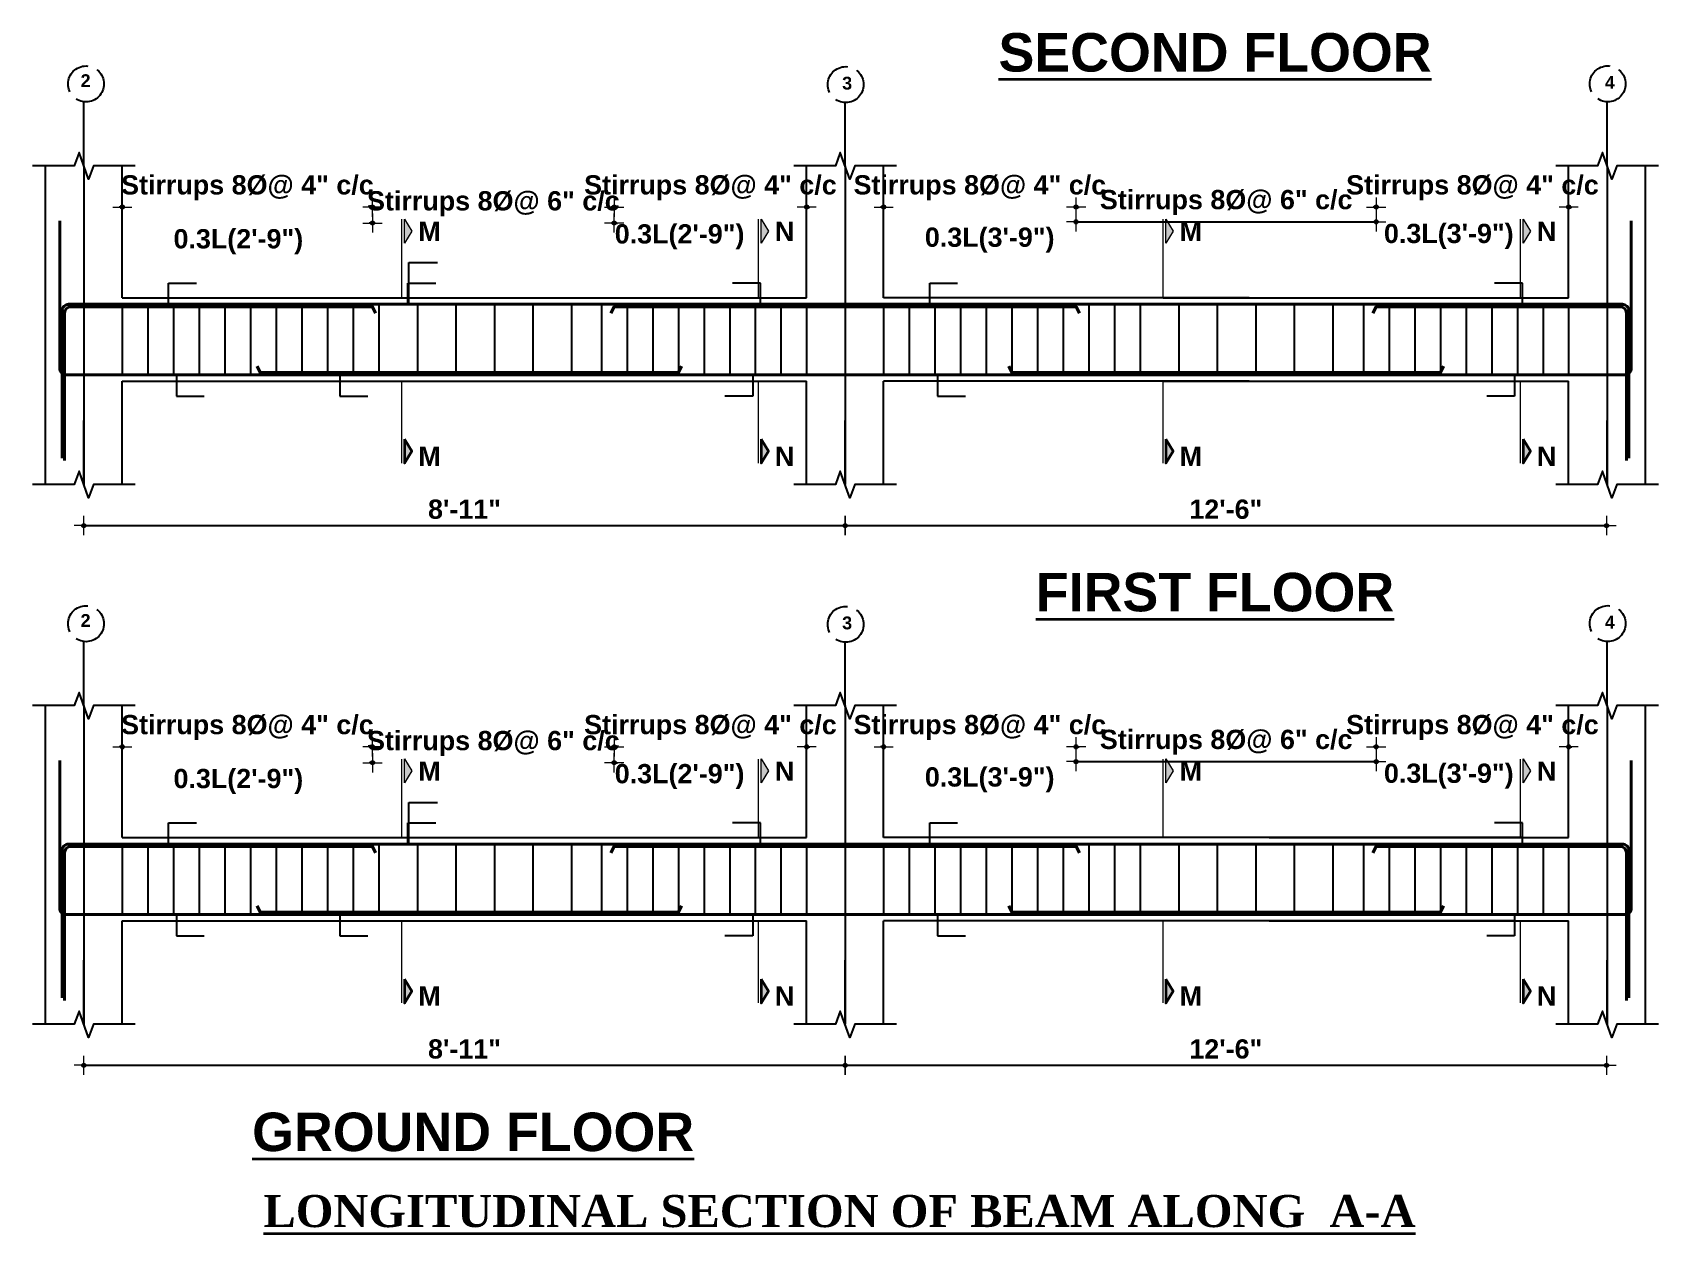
# Model space of a CAD drawing. Header units: inches. Extents: x -12073856 to 12321241, y -1226296 to 1319224.
# Drawn here: x 124522 to 125028, y 45566 to 45940 of the extents above; entities that cross this region are included whole.
import ezdxf
from ezdxf.enums import TextEntityAlignment as Align

# ---------------------------------------------------------------- set-up
doc = ezdxf.new("R2010")
doc.units = ezdxf.units.IN
doc.header["$MEASUREMENT"] = 0
doc.header["$PDMODE"] = 35
doc.linetypes.add('ACAD_ISO02W100', pattern=[15, 12, -3])
for name, color, linetype, lineweight in [('BAR', 5, 'Continuous', 40), ('Dimension', 130, 'Continuous', 9), ('Hatch', 9, 'Continuous', 9), ('HATCH1', 4, 'ACAD_ISO02W100', 13), ('TEXT', 255, 'Continuous', 35)]:
    doc.layers.add(name, color=color, linetype=linetype, lineweight=lineweight)
doc.layers.add('STIRRUP', color=10, linetype='Continuous')
doc.styles.add('1.8 str', font='times.ttf', dxfattribs={"width": 0.8, "height": 6})
doc.styles.add('STYLE1', font='arialbd.ttf')
doc.dimstyles.new('1.4', dxfattribs={"dimscale": 0, "dimtxt": 6, "dimasz": 0.5, "dimexe": 2, "dimexo": 9, "dimgap": 2, "dimtad": 1, "dimdec": 0, "dimlfac": 0.5, "dimzin": 3, "dimdsep": 46, "dimlunit": 4, "dimtxsty": '1.8 str', "dimblk": 'DIM', "dimcen": 3, "dimdle": 3, "dimse1": 1, "dimse2": 1, "dimclrd": 256, "dimclre": 256, "dimclrt": 7, "dimadec": 1, "dimazin": 2, "dimtfac": 1, "dimtdec": 0, "dimtix": 1, "dimtofl": 0, "dimtmove": 2, "dimatfit": 3, "dimldrblk": 'ARROW', "dimfxl": 2, "dimfrac": 2, "dimtolj": 2, "dimtzin": 0, "dimarcsym": 0})

# ---------------------------------------------------------------- blocks, each defined once
blk = doc.blocks.new('DIM')
at = {"layer": 'Dimension'}
h = blk.add_hatch(color=256, dxfattribs=at)
h.paths.add_polyline_path([(0, 1.3), (0, 0), (1.3, 0, 0.414214)])
h.paths.add_polyline_path([(1.3, 0), (0, 0), (0, -1.3, 0.414214)])
h.paths.add_polyline_path([(0, 0), (-1.3, 0, 0.414214), (0, -1.3)])
h.paths.add_polyline_path([(0, 1.3, 0.414214), (-1.3, 0), (0, 0)])
for p, q in [((-6, 0), (6, 0)), ((0, 6), (0, -6))]:
    blk.add_line(p, q, dxfattribs=at)
blk.add_circle((0, 0), 1.28, dxfattribs=at)
blk = doc.blocks.new('*D1326')
at = {"layer": 'Defpoints', "color": 0, "ltscale": 10, "transparency": 16777216}
for p in [(124627.55, 45717.34), (124549.55, 45705.36), (124627.55, 45700.79)]:
    blk.add_point(p, dxfattribs=at)
at = {"layer": 'Dimension', "lineweight": -2, "ltscale": 10, "transparency": 16777216}
for p, q in [((124549.05, 45717.34), (124548.55, 45717.34)), ((124628.05, 45717.34), (124628.55, 45717.34))]:
    blk.add_line(p, q, dxfattribs=at)
at = {"layer": 'Dimension', "lineweight": -2, "ltscale": 10, "transparency": 16777216, "xscale": 0.5, "yscale": 0.5, "zscale": 0.5}
blk.add_blockref('DIM', (124549.55, 45717.34), dxfattribs=at)
at = {"layer": 'Dimension', "lineweight": -2, "ltscale": 10, "transparency": 16777216, "xscale": 0.5, "yscale": 0.5, "zscale": 0.5, "rotation": 180}
blk.add_blockref('DIM', (124627.55, 45717.34), dxfattribs=at)
at = {"layer": 'Dimension', "color": 7, "ltscale": 10, "transparency": 16777216, "insert": (124588.55, 45723.36), "char_height": 6, "attachment_point": 5, "style": 'STYLE1'}
blk.add_mtext('\\A2;Stirrups 8%%C@ 4" c/c', dxfattribs=at)
blk = doc.blocks.new('ARROW')
at = {"layer": 'Hatch'}
h = blk.add_hatch(color=256, dxfattribs=at)
h.dxf.hatch_style = 1
h.paths.add_polyline_path([(12191115.8, -1270860.1), (12191485.4, -1270660.1), (12191115.8, -1270660.1)])
for p, q in [((12191115.8, -1270860.1), (12191115.8, -1270060.1)), ((12191015.8, -1270160.1), (12196382.9, -1270160.1)), ((12191485.4, -1270660.1), (12190746.1, -1270660.1)), ((12190746.1, -1270660.1), (12191115.8, -1270860.1)), ((12191485.4, -1270660.1), (12191115.8, -1270860.1))]:
    blk.add_line(p, q, dxfattribs=at)
blk = doc.blocks.new('*D1327')
at = {"layer": 'Defpoints', "color": 0, "ltscale": 10, "transparency": 16777216}
for p in [(124702.9, 45712.36), (124627.55, 45695.81), (124702.9, 45681.3)]:
    blk.add_point(p, dxfattribs=at)
at = {"layer": 'Dimension', "lineweight": -2, "ltscale": 10, "transparency": 16777216}
for p, q in [((124627.05, 45712.36), (124626.55, 45712.36)), ((124703.4, 45712.36), (124703.9, 45712.36))]:
    blk.add_line(p, q, dxfattribs=at)
at = {"layer": 'Dimension', "lineweight": -2, "ltscale": 10, "transparency": 16777216, "xscale": 0.5, "yscale": 0.5, "zscale": 0.5}
blk.add_blockref('DIM', (124627.55, 45712.36), dxfattribs=at)
at = {"layer": 'Dimension', "lineweight": -2, "ltscale": 10, "transparency": 16777216, "xscale": 0.5, "yscale": 0.5, "zscale": 0.5, "rotation": 180}
blk.add_blockref('DIM', (124702.9, 45712.36), dxfattribs=at)
at = {"layer": 'Dimension', "color": 7, "ltscale": 10, "transparency": 16777216, "insert": (124665.23, 45718.38), "char_height": 6, "attachment_point": 5, "style": 'STYLE1'}
blk.add_mtext('\\A2;Stirrups 8%%C@ 6" c/c', dxfattribs=at)
blk = doc.blocks.new('*D1328')
at = {"layer": 'Defpoints', "color": 0, "ltscale": 10, "transparency": 16777216}
for p in [(124762.9, 45717.34), (124762.9, 45703.79), (124702.9, 45686.28)]:
    blk.add_point(p, dxfattribs=at)
at = {"layer": 'Dimension', "lineweight": -2, "ltscale": 10, "transparency": 16777216}
for p, q in [((124702.4, 45717.34), (124701.9, 45717.34)), ((124763.4, 45717.34), (124763.9, 45717.34))]:
    blk.add_line(p, q, dxfattribs=at)
at = {"layer": 'Dimension', "lineweight": -2, "ltscale": 10, "transparency": 16777216, "xscale": 0.5, "yscale": 0.5, "zscale": 0.5}
blk.add_blockref('DIM', (124702.9, 45717.34), dxfattribs=at)
at = {"layer": 'Dimension', "lineweight": -2, "ltscale": 10, "transparency": 16777216, "xscale": 0.5, "yscale": 0.5, "zscale": 0.5, "rotation": 180}
blk.add_blockref('DIM', (124762.9, 45717.34), dxfattribs=at)
at = {"layer": 'Dimension', "color": 7, "ltscale": 10, "transparency": 16777216, "insert": (124732.9, 45723.36), "char_height": 6, "attachment_point": 5, "style": 'STYLE1'}
blk.add_mtext('\\A2;Stirrups 8%%C@ 4" c/c', dxfattribs=at)
blk = doc.blocks.new('*D1329')
at = {"layer": 'Defpoints', "color": 0, "ltscale": 10, "transparency": 16777216}
for p in [(124786.9, 45717.34), (124786.9, 45703.79), (124846.9, 45686.28)]:
    blk.add_point(p, dxfattribs=at)
at = {"layer": 'Dimension', "lineweight": -2, "ltscale": 10, "transparency": 16777216}
for p, q in [((124786.4, 45717.34), (124785.9, 45717.34)), ((124847.4, 45717.34), (124847.9, 45717.34))]:
    blk.add_line(p, q, dxfattribs=at)
at = {"layer": 'Dimension', "lineweight": -2, "ltscale": 10, "transparency": 16777216, "xscale": 0.5, "yscale": 0.5, "zscale": 0.5}
blk.add_blockref('DIM', (124786.9, 45717.34), dxfattribs=at)
at = {"layer": 'Dimension', "lineweight": -2, "ltscale": 10, "transparency": 16777216, "xscale": 0.5, "yscale": 0.5, "zscale": 0.5, "rotation": 180}
blk.add_blockref('DIM', (124846.9, 45717.34), dxfattribs=at)
at = {"layer": 'Dimension', "color": 7, "ltscale": 10, "transparency": 16777216, "insert": (124816.9, 45723.36), "char_height": 6, "attachment_point": 5, "style": 'STYLE1'}
blk.add_mtext('\\A2;Stirrups 8%%C@ 4" c/c', dxfattribs=at)
blk = doc.blocks.new('*D1330')
at = {"layer": 'Defpoints', "color": 0, "ltscale": 10, "transparency": 16777216}
for p in [(125000.47, 45717.34), (125000.47, 45703.79), (124940.47, 45686.28)]:
    blk.add_point(p, dxfattribs=at)
at = {"layer": 'Dimension', "lineweight": -2, "ltscale": 10, "transparency": 16777216}
for p, q in [((124939.97, 45717.34), (124939.47, 45717.34)), ((125000.97, 45717.34), (125001.47, 45717.34))]:
    blk.add_line(p, q, dxfattribs=at)
at = {"layer": 'Dimension', "lineweight": -2, "ltscale": 10, "transparency": 16777216, "xscale": 0.5, "yscale": 0.5, "zscale": 0.5}
blk.add_blockref('DIM', (124940.47, 45717.34), dxfattribs=at)
at = {"layer": 'Dimension', "lineweight": -2, "ltscale": 10, "transparency": 16777216, "xscale": 0.5, "yscale": 0.5, "zscale": 0.5, "rotation": 180}
blk.add_blockref('DIM', (125000.47, 45717.34), dxfattribs=at)
at = {"layer": 'Dimension', "color": 7, "ltscale": 10, "transparency": 16777216, "insert": (124970.47, 45723.36), "char_height": 6, "attachment_point": 5, "style": 'STYLE1'}
blk.add_mtext('\\A2;Stirrups 8%%C@ 4" c/c', dxfattribs=at)
blk = doc.blocks.new('*D1331')
at = {"layer": 'Defpoints', "color": 0, "ltscale": 10, "transparency": 16777216}
for p in [(124940.47, 45712.73), (124846.9, 45681.3), (124940.47, 45681.3)]:
    blk.add_point(p, dxfattribs=at)
at = {"layer": 'Dimension', "lineweight": -2, "ltscale": 10, "transparency": 16777216}
blk.add_line((124847.4, 45712.73), (124939.97, 45712.73), dxfattribs=at)
at = {"layer": 'Dimension', "lineweight": -2, "ltscale": 10, "transparency": 16777216, "xscale": 0.5, "yscale": 0.5, "zscale": 0.5, "rotation": 180}
blk.add_blockref('DIM', (124846.9, 45712.73), dxfattribs=at)
at = {"layer": 'Dimension', "lineweight": -2, "ltscale": 10, "transparency": 16777216, "xscale": 0.5, "yscale": 0.5, "zscale": 0.5}
blk.add_blockref('DIM', (124940.47, 45712.73), dxfattribs=at)
at = {"layer": 'Dimension', "color": 7, "ltscale": 10, "transparency": 16777216, "insert": (124893.69, 45718.75), "char_height": 6, "attachment_point": 5, "style": 'STYLE1'}
blk.add_mtext('\\A2;Stirrups 8%%C@ 6" c/c', dxfattribs=at)
blk = doc.blocks.new('*D1332')
at = {"layer": 'Defpoints', "color": 0, "ltscale": 10, "transparency": 16777216}
for p in [(124537.55, 45630.84), (124774.9, 45630.84), (124774.9, 45618.03)]:
    blk.add_point(p, dxfattribs=at)
at = {"layer": 'Dimension', "lineweight": -2, "ltscale": 10, "transparency": 16777216}
blk.add_line((124538.05, 45618.03), (124774.4, 45618.03), dxfattribs=at)
at = {"layer": 'Dimension', "lineweight": -2, "ltscale": 10, "transparency": 16777216, "xscale": 0.5, "yscale": 0.5, "zscale": 0.5, "rotation": 180}
blk.add_blockref('DIM', (124537.55, 45618.03), dxfattribs=at)
at = {"layer": 'Dimension', "lineweight": -2, "ltscale": 10, "transparency": 16777216, "xscale": 0.5, "yscale": 0.5, "zscale": 0.5}
blk.add_blockref('DIM', (124774.9, 45618.03), dxfattribs=at)
at = {"layer": 'Dimension', "color": 7, "ltscale": 10, "transparency": 16777216, "insert": (124656.23, 45623.09), "char_height": 6, "attachment_point": 5, "style": 'STYLE1'}
blk.add_mtext('\\A2;8\'-11"', dxfattribs=at)
blk = doc.blocks.new('*D1333')
at = {"layer": 'Defpoints', "color": 0, "ltscale": 10, "transparency": 16777216}
for p in [(124774.9, 45630.84), (125012.26, 45630.84), (125012.26, 45618.03)]:
    blk.add_point(p, dxfattribs=at)
at = {"layer": 'Dimension', "lineweight": -2, "ltscale": 10, "transparency": 16777216}
blk.add_line((124775.4, 45618.03), (125011.76, 45618.03), dxfattribs=at)
at = {"layer": 'Dimension', "lineweight": -2, "ltscale": 10, "transparency": 16777216, "xscale": 0.5, "yscale": 0.5, "zscale": 0.5, "rotation": 180}
blk.add_blockref('DIM', (124774.9, 45618.03), dxfattribs=at)
at = {"layer": 'Dimension', "lineweight": -2, "ltscale": 10, "transparency": 16777216, "xscale": 0.5, "yscale": 0.5, "zscale": 0.5}
blk.add_blockref('DIM', (125012.26, 45618.03), dxfattribs=at)
at = {"layer": 'Dimension', "color": 7, "ltscale": 10, "transparency": 16777216, "insert": (124893.58, 45623.09), "char_height": 6, "attachment_point": 5, "style": 'STYLE1'}
blk.add_mtext('\\A2;12\'-6"', dxfattribs=at)
blk = doc.blocks.new('*D1354')
at = {"layer": 'Defpoints', "color": 0, "ltscale": 10, "transparency": 16777216}
for p in [(124627.55, 45885.63), (124549.55, 45873.65), (124627.55, 45869.09)]:
    blk.add_point(p, dxfattribs=at)
at = {"layer": 'Dimension', "lineweight": -2, "ltscale": 10, "transparency": 16777216}
for p, q in [((124549.05, 45885.63), (124548.55, 45885.63)), ((124628.05, 45885.63), (124628.55, 45885.63))]:
    blk.add_line(p, q, dxfattribs=at)
at = {"layer": 'Dimension', "lineweight": -2, "ltscale": 10, "transparency": 16777216, "xscale": 0.5, "yscale": 0.5, "zscale": 0.5}
blk.add_blockref('DIM', (124549.55, 45885.63), dxfattribs=at)
at = {"layer": 'Dimension', "lineweight": -2, "ltscale": 10, "transparency": 16777216, "xscale": 0.5, "yscale": 0.5, "zscale": 0.5, "rotation": 180}
blk.add_blockref('DIM', (124627.55, 45885.63), dxfattribs=at)
at = {"layer": 'Dimension', "color": 7, "ltscale": 10, "transparency": 16777216, "insert": (124588.55, 45891.65), "char_height": 6, "attachment_point": 5, "style": 'STYLE1'}
blk.add_mtext('\\A2;Stirrups 8%%C@ 4" c/c', dxfattribs=at)
blk = doc.blocks.new('*D1355')
at = {"layer": 'Defpoints', "color": 0, "ltscale": 10, "transparency": 16777216}
for p in [(124702.9, 45880.65), (124627.55, 45864.11), (124702.9, 45849.59)]:
    blk.add_point(p, dxfattribs=at)
at = {"layer": 'Dimension', "lineweight": -2, "ltscale": 10, "transparency": 16777216}
for p, q in [((124627.05, 45880.65), (124626.55, 45880.65)), ((124703.4, 45880.65), (124703.9, 45880.65))]:
    blk.add_line(p, q, dxfattribs=at)
at = {"layer": 'Dimension', "lineweight": -2, "ltscale": 10, "transparency": 16777216, "xscale": 0.5, "yscale": 0.5, "zscale": 0.5}
blk.add_blockref('DIM', (124627.55, 45880.65), dxfattribs=at)
at = {"layer": 'Dimension', "lineweight": -2, "ltscale": 10, "transparency": 16777216, "xscale": 0.5, "yscale": 0.5, "zscale": 0.5, "rotation": 180}
blk.add_blockref('DIM', (124702.9, 45880.65), dxfattribs=at)
at = {"layer": 'Dimension', "color": 7, "ltscale": 10, "transparency": 16777216, "insert": (124665.23, 45886.67), "char_height": 6, "attachment_point": 5, "style": 'STYLE1'}
blk.add_mtext('\\A2;Stirrups 8%%C@ 6" c/c', dxfattribs=at)
blk = doc.blocks.new('*D1356')
at = {"layer": 'Defpoints', "color": 0, "ltscale": 10, "transparency": 16777216}
for p in [(124762.9, 45885.63), (124762.9, 45872.09), (124702.9, 45854.57)]:
    blk.add_point(p, dxfattribs=at)
at = {"layer": 'Dimension', "lineweight": -2, "ltscale": 10, "transparency": 16777216}
for p, q in [((124702.4, 45885.63), (124701.9, 45885.63)), ((124763.4, 45885.63), (124763.9, 45885.63))]:
    blk.add_line(p, q, dxfattribs=at)
at = {"layer": 'Dimension', "lineweight": -2, "ltscale": 10, "transparency": 16777216, "xscale": 0.5, "yscale": 0.5, "zscale": 0.5}
blk.add_blockref('DIM', (124702.9, 45885.63), dxfattribs=at)
at = {"layer": 'Dimension', "lineweight": -2, "ltscale": 10, "transparency": 16777216, "xscale": 0.5, "yscale": 0.5, "zscale": 0.5, "rotation": 180}
blk.add_blockref('DIM', (124762.9, 45885.63), dxfattribs=at)
at = {"layer": 'Dimension', "color": 7, "ltscale": 10, "transparency": 16777216, "insert": (124732.9, 45891.65), "char_height": 6, "attachment_point": 5, "style": 'STYLE1'}
blk.add_mtext('\\A2;Stirrups 8%%C@ 4" c/c', dxfattribs=at)
blk = doc.blocks.new('*D1357')
at = {"layer": 'Defpoints', "color": 0, "ltscale": 10, "transparency": 16777216}
for p in [(124786.9, 45885.63), (124786.9, 45872.09), (124846.9, 45854.57)]:
    blk.add_point(p, dxfattribs=at)
at = {"layer": 'Dimension', "lineweight": -2, "ltscale": 10, "transparency": 16777216}
for p, q in [((124786.4, 45885.63), (124785.9, 45885.63)), ((124847.4, 45885.63), (124847.9, 45885.63))]:
    blk.add_line(p, q, dxfattribs=at)
at = {"layer": 'Dimension', "lineweight": -2, "ltscale": 10, "transparency": 16777216, "xscale": 0.5, "yscale": 0.5, "zscale": 0.5}
blk.add_blockref('DIM', (124786.9, 45885.63), dxfattribs=at)
at = {"layer": 'Dimension', "lineweight": -2, "ltscale": 10, "transparency": 16777216, "xscale": 0.5, "yscale": 0.5, "zscale": 0.5, "rotation": 180}
blk.add_blockref('DIM', (124846.9, 45885.63), dxfattribs=at)
at = {"layer": 'Dimension', "color": 7, "ltscale": 10, "transparency": 16777216, "insert": (124816.9, 45891.65), "char_height": 6, "attachment_point": 5, "style": 'STYLE1'}
blk.add_mtext('\\A2;Stirrups 8%%C@ 4" c/c', dxfattribs=at)
blk = doc.blocks.new('*D1358')
at = {"layer": 'Defpoints', "color": 0, "ltscale": 10, "transparency": 16777216}
for p in [(125000.47, 45885.63), (125000.47, 45872.09), (124940.47, 45854.57)]:
    blk.add_point(p, dxfattribs=at)
at = {"layer": 'Dimension', "lineweight": -2, "ltscale": 10, "transparency": 16777216}
for p, q in [((124939.97, 45885.63), (124939.47, 45885.63)), ((125000.97, 45885.63), (125001.47, 45885.63))]:
    blk.add_line(p, q, dxfattribs=at)
at = {"layer": 'Dimension', "lineweight": -2, "ltscale": 10, "transparency": 16777216, "xscale": 0.5, "yscale": 0.5, "zscale": 0.5}
blk.add_blockref('DIM', (124940.47, 45885.63), dxfattribs=at)
at = {"layer": 'Dimension', "lineweight": -2, "ltscale": 10, "transparency": 16777216, "xscale": 0.5, "yscale": 0.5, "zscale": 0.5, "rotation": 180}
blk.add_blockref('DIM', (125000.47, 45885.63), dxfattribs=at)
at = {"layer": 'Dimension', "color": 7, "ltscale": 10, "transparency": 16777216, "insert": (124970.47, 45891.65), "char_height": 6, "attachment_point": 5, "style": 'STYLE1'}
blk.add_mtext('\\A2;Stirrups 8%%C@ 4" c/c', dxfattribs=at)
blk = doc.blocks.new('*D1359')
at = {"layer": 'Defpoints', "color": 0, "ltscale": 10, "transparency": 16777216}
for p in [(124940.47, 45881.02), (124846.9, 45849.59), (124940.47, 45849.59)]:
    blk.add_point(p, dxfattribs=at)
at = {"layer": 'Dimension', "lineweight": -2, "ltscale": 10, "transparency": 16777216}
blk.add_line((124847.4, 45881.02), (124939.97, 45881.02), dxfattribs=at)
at = {"layer": 'Dimension', "lineweight": -2, "ltscale": 10, "transparency": 16777216, "xscale": 0.5, "yscale": 0.5, "zscale": 0.5, "rotation": 180}
blk.add_blockref('DIM', (124846.9, 45881.02), dxfattribs=at)
at = {"layer": 'Dimension', "lineweight": -2, "ltscale": 10, "transparency": 16777216, "xscale": 0.5, "yscale": 0.5, "zscale": 0.5}
blk.add_blockref('DIM', (124940.47, 45881.02), dxfattribs=at)
at = {"layer": 'Dimension', "color": 7, "ltscale": 10, "transparency": 16777216, "insert": (124893.69, 45887.05), "char_height": 6, "attachment_point": 5, "style": 'STYLE1'}
blk.add_mtext('\\A2;Stirrups 8%%C@ 6" c/c', dxfattribs=at)
blk = doc.blocks.new('*D1360')
at = {"layer": 'Defpoints', "color": 0, "ltscale": 10, "transparency": 16777216}
for p in [(124774.9, 45799.13), (125012.26, 45799.13), (125012.26, 45786.32)]:
    blk.add_point(p, dxfattribs=at)
at = {"layer": 'Dimension', "lineweight": -2, "ltscale": 10, "transparency": 16777216}
blk.add_line((124775.4, 45786.32), (125011.76, 45786.32), dxfattribs=at)
at = {"layer": 'Dimension', "lineweight": -2, "ltscale": 10, "transparency": 16777216, "xscale": 0.5, "yscale": 0.5, "zscale": 0.5, "rotation": 180}
blk.add_blockref('DIM', (124774.9, 45786.32), dxfattribs=at)
at = {"layer": 'Dimension', "lineweight": -2, "ltscale": 10, "transparency": 16777216, "xscale": 0.5, "yscale": 0.5, "zscale": 0.5}
blk.add_blockref('DIM', (125012.26, 45786.32), dxfattribs=at)
at = {"layer": 'Dimension', "color": 7, "ltscale": 10, "transparency": 16777216, "insert": (124893.58, 45791.38), "char_height": 6, "attachment_point": 5, "style": 'STYLE1'}
blk.add_mtext('\\A2;12\'-6"', dxfattribs=at)
blk = doc.blocks.new('*D1361')
at = {"layer": 'Defpoints', "color": 0, "ltscale": 10, "transparency": 16777216}
for p in [(124537.55, 45799.13), (124774.9, 45799.13), (124774.9, 45786.32)]:
    blk.add_point(p, dxfattribs=at)
at = {"layer": 'Dimension', "lineweight": -2, "ltscale": 10, "transparency": 16777216}
blk.add_line((124538.05, 45786.32), (124774.4, 45786.32), dxfattribs=at)
at = {"layer": 'Dimension', "lineweight": -2, "ltscale": 10, "transparency": 16777216, "xscale": 0.5, "yscale": 0.5, "zscale": 0.5, "rotation": 180}
blk.add_blockref('DIM', (124537.55, 45786.32), dxfattribs=at)
at = {"layer": 'Dimension', "lineweight": -2, "ltscale": 10, "transparency": 16777216, "xscale": 0.5, "yscale": 0.5, "zscale": 0.5}
blk.add_blockref('DIM', (124774.9, 45786.32), dxfattribs=at)
at = {"layer": 'Dimension', "color": 7, "ltscale": 10, "transparency": 16777216, "insert": (124656.23, 45791.39), "char_height": 6, "attachment_point": 5, "style": 'STYLE1'}
blk.add_mtext('\\A2;8\'-11"', dxfattribs=at)

msp = doc.modelspace()

# ---------------------------------------------------------------- hatches: boundary and pattern name
at = {"layer": 'TEXT', "ltscale": 10}
for points in [[(124637.54, 45881.87), (124637.54, 45874.37), (124639.85, 45878.12)], [(124748.7, 45881.87), (124748.7, 45874.37), (124751.01, 45878.12)], [(124874.89, 45881.87), (124874.89, 45874.37), (124877.2, 45878.12)], [(124986.27, 45881.87), (124986.27, 45874.37), (124988.58, 45878.12)], [(124637.54, 45805.73), (124637.54, 45813.23), (124639.85, 45809.48)], [(124748.7, 45805.73), (124748.7, 45813.23), (124751.01, 45809.48)], [(124874.89, 45805.73), (124874.89, 45813.23), (124877.2, 45809.48)], [(124986.27, 45805.73), (124986.27, 45813.23), (124988.58, 45809.48)], [(124637.54, 45713.58), (124637.54, 45706.08), (124639.85, 45709.83)], [(124748.7, 45713.58), (124748.7, 45706.08), (124751.01, 45709.83)], [(124874.89, 45713.58), (124874.89, 45706.08), (124877.2, 45709.83)], [(124986.27, 45713.58), (124986.27, 45706.08), (124988.58, 45709.83)], [(124637.54, 45637.44), (124637.54, 45644.94), (124639.85, 45641.19)], [(124748.7, 45637.44), (124748.7, 45644.94), (124751.01, 45641.19)], [(124874.89, 45637.44), (124874.89, 45644.94), (124877.2, 45641.19)], [(124986.27, 45637.44), (124986.27, 45644.94), (124988.58, 45641.19)]]:
    msp.add_hatch(color=256, dxfattribs=at).paths.add_polyline_path(points)

# ---------------------------------------------------------------- linework, layer by layer
for p, q in [((124537.55, 45898.49), (124537.55, 45918.44)), ((124774.9, 45898.49), (124774.9, 45918.44)), ((125012.47, 45898.49), (125012.47, 45918.44)), ((124537.55, 45898.49), (124537.55, 45799.13)), ((124774.9, 45898.49), (124774.9, 45799.13)), ((125012.47, 45898.49), (125012.47, 45799.13)), ((124537.55, 45799.13), (124537.55, 45819.08)), ((124774.9, 45799.13), (124774.9, 45819.08)), ((125012.47, 45799.13), (125012.47, 45819.08)), ((124537.55, 45730.2), (124537.55, 45750.15)), ((124774.9, 45730.2), (124774.9, 45750.15)), ((125012.47, 45730.2), (125012.47, 45750.15)), ((124537.55, 45730.2), (124537.55, 45630.84)), ((124774.9, 45730.2), (124774.9, 45630.84)), ((125012.47, 45730.2), (125012.47, 45630.84)), ((124537.55, 45630.84), (124537.55, 45650.79)), ((124774.9, 45630.84), (124774.9, 45650.79)), ((125012.47, 45630.84), (125012.47, 45650.79))]:
    msp.add_line(p, q)
at = {"ltscale": 10}
for p, q in [((124525.55, 45831.32), (124525.55, 45898.49)), ((124549.55, 45857.32), (124549.55, 45898.49)), ((124762.9, 45857.32), (124762.9, 45898.49)), ((124786.9, 45857.32), (124786.9, 45898.49)), ((125000.47, 45857.32), (125000.47, 45898.49)), ((125024.47, 45854.57), (125024.47, 45898.49)), ((124549.55, 45857.32), (124747.85, 45857.32)), ((124669.55, 45857.32), (124762.9, 45857.32)), ((124900.9, 45857.32), (124786.9, 45857.32)), ((124874.04, 45857.32), (125000.47, 45857.32)), ((125024.47, 45799.13), (125024.47, 45854.57)), ((124525.55, 45799.13), (124525.55, 45831.32)), ((124549.55, 45799.13), (124549.55, 45831.32)), ((124549.55, 45831.32), (124746.07, 45831.32)), ((124669.55, 45831.32), (124762.9, 45831.32)), ((124762.9, 45799.13), (124762.9, 45831.32)), ((124900.9, 45831.32), (124786.9, 45831.32)), ((124786.9, 45799.13), (124786.9, 45831.32)), ((124874.04, 45831.32), (125000.47, 45831.32)), ((125000.47, 45799.13), (125000.47, 45831.32)), ((124525.55, 45663.03), (124525.55, 45730.2)), ((124549.55, 45689.03), (124549.55, 45730.2)), ((124762.9, 45689.03), (124762.9, 45730.2)), ((124786.9, 45689.03), (124786.9, 45730.2)), ((125000.47, 45689.03), (125000.47, 45730.2)), ((125024.47, 45686.28), (125024.47, 45730.2)), ((124549.55, 45689.03), (124747.85, 45689.03)), ((124669.55, 45689.03), (124762.9, 45689.03)), ((124986.12, 45689.03), (124786.9, 45689.03)), ((124907.12, 45689.03), (125000.47, 45689.03)), ((125024.47, 45630.84), (125024.47, 45686.28)), ((124525.55, 45630.84), (124525.55, 45663.03)), ((124549.55, 45630.84), (124549.55, 45663.03)), ((124549.55, 45663.03), (124746.07, 45663.03)), ((124669.55, 45663.03), (124762.9, 45663.03)), ((124762.9, 45630.84), (124762.9, 45663.03)), ((124983.63, 45663.03), (124786.9, 45663.03)), ((124786.9, 45630.84), (124786.9, 45663.03)), ((124907.12, 45663.03), (125000.47, 45663.03)), ((125000.47, 45630.84), (125000.47, 45663.03))]:
    msp.add_line(p, q, dxfattribs=at)
at = {"linetype": 'Continuous', "ltscale": 10}
for points in [[(124553.55, 45898.49), (124540.55, 45898.49), (124539.05, 45894.37), (124536.05, 45902.61), (124534.55, 45898.49), (124521.55, 45898.49)], [(124790.9, 45898.49), (124777.9, 45898.49), (124776.4, 45894.37), (124773.4, 45902.61), (124771.9, 45898.49), (124758.9, 45898.49)], [(125028.47, 45898.49), (125015.47, 45898.49), (125013.97, 45894.37), (125010.97, 45902.61), (125009.47, 45898.49), (124996.47, 45898.49)], [(124553.55, 45799.13), (124540.55, 45799.13), (124539.05, 45795.01), (124536.05, 45803.25), (124534.55, 45799.13), (124521.55, 45799.13)], [(124790.9, 45799.13), (124777.9, 45799.13), (124776.4, 45795.01), (124773.4, 45803.25), (124771.9, 45799.13), (124758.9, 45799.13)], [(125028.47, 45799.13), (125015.47, 45799.13), (125013.97, 45795.01), (125010.97, 45803.25), (125009.47, 45799.13), (124996.47, 45799.13)], [(124553.55, 45730.2), (124540.55, 45730.2), (124539.05, 45726.08), (124536.05, 45734.32), (124534.55, 45730.2), (124521.55, 45730.2)], [(124790.9, 45730.2), (124777.9, 45730.2), (124776.4, 45726.08), (124773.4, 45734.32), (124771.9, 45730.2), (124758.9, 45730.2)], [(125028.47, 45730.2), (125015.47, 45730.2), (125013.97, 45726.08), (125010.97, 45734.32), (125009.47, 45730.2), (124996.47, 45730.2)], [(124553.55, 45630.84), (124540.55, 45630.84), (124539.05, 45626.72), (124536.05, 45634.96), (124534.55, 45630.84), (124521.55, 45630.84)], [(124790.9, 45630.84), (124777.9, 45630.84), (124776.4, 45626.72), (124773.4, 45634.96), (124771.9, 45630.84), (124758.9, 45630.84)], [(125028.47, 45630.84), (125015.47, 45630.84), (125013.97, 45626.72), (125010.97, 45634.96), (125009.47, 45630.84), (124996.47, 45630.84)]]:
    msp.add_lwpolyline(points, dxfattribs=at)
at = {"layer": 'BAR', "ltscale": 10}
for p, q in [((124774.9, 45855.32), (124669.55, 45855.32)), ((124774.9, 45855.32), (124917.12, 45855.32)), ((125012.47, 45855.32), (124907.12, 45855.32)), ((124774.9, 45833.32), (124669.55, 45833.32)), ((124774.9, 45833.32), (124917.12, 45833.32)), ((125012.47, 45833.32), (124907.12, 45833.32)), ((124774.9, 45687.03), (124669.55, 45687.03)), ((124774.9, 45687.03), (124902.9, 45687.03)), ((125012.47, 45687.03), (124902.9, 45687.03)), ((124774.9, 45665.03), (124669.55, 45665.03)), ((124774.9, 45665.03), (124914.9, 45665.03)), ((125012.47, 45665.03), (124907.12, 45665.03))]:
    msp.add_line(p, q, dxfattribs=at)
for points in [[(124549.55, 45833.32), (124532.07, 45833.32, -0.414214), (124530.05, 45835.34), (124530.05, 45881.32)], [(125000.47, 45833.32), (125017.96, 45833.32, 0.414214), (125019.97, 45835.34), (125019.97, 45881.32)], [(124530.8, 45807.32), (124530.8, 45853.31, -0.414214), (124532.82, 45855.32), (124549.55, 45855.32)], [(124531.55, 45806.57), (124531.55, 45852.56, -0.414214), (124533.57, 45854.57), (124549.55, 45854.57)], [(125019.22, 45807.32), (125019.22, 45853.31, 0.414214), (125017.21, 45855.32), (125000.47, 45855.32)], [(125018.47, 45806.57), (125018.47, 45852.56, 0.414214), (125016.46, 45854.57), (125000.47, 45854.57)], [(124549.55, 45665.03), (124532.07, 45665.03, -0.414214), (124530.05, 45667.05), (124530.05, 45713.03)], [(125000.47, 45665.03), (125017.96, 45665.03, 0.414214), (125019.97, 45667.05), (125019.97, 45713.03)], [(124530.8, 45639.03), (124530.8, 45685.02, -0.414214), (124532.82, 45687.03), (124549.55, 45687.03)], [(124531.55, 45638.28), (124531.55, 45684.27, -0.414214), (124533.57, 45686.28), (124549.55, 45686.28)], [(125019.22, 45639.03), (125019.22, 45685.02, 0.414214), (125017.21, 45687.03), (125000.47, 45687.03)], [(125018.47, 45638.28), (125018.47, 45684.27, 0.414214), (125016.46, 45686.28), (125000.47, 45686.28)]]:
    msp.add_lwpolyline(points, format="xyb", dxfattribs=at)
for points in [[(124537.55, 45855.32), (124679.55, 45855.32)], [(124537.55, 45854.57), (124627.55, 45854.57), (124628.51, 45852.57)], [(124701.86, 45852.57), (124702.9, 45854.57), (124774.9, 45854.57)], [(124847.95, 45852.57), (124846.9, 45854.57), (124774.9, 45854.57)], [(124939.43, 45852.57), (124940.47, 45854.57), (125012.47, 45854.57)], [(124591.6, 45836.07), (124592.55, 45834.07), (124679.55, 45834.07)], [(124723.86, 45836.07), (124722.9, 45834.07), (124669.55, 45834.07)], [(124825.95, 45836.07), (124826.9, 45834.07), (124917.12, 45834.07)], [(124961.43, 45836.07), (124960.47, 45834.07), (124907.12, 45834.07)], [(124679.55, 45833.32), (124537.55, 45833.32)], [(124537.55, 45687.03), (124679.55, 45687.03)], [(124537.55, 45686.28), (124627.55, 45686.28), (124628.51, 45684.28)], [(124701.86, 45684.28), (124702.9, 45686.28), (124774.9, 45686.28)], [(124847.95, 45684.28), (124846.9, 45686.28), (124774.9, 45686.28)], [(124939.43, 45684.28), (124940.47, 45686.28), (125012.47, 45686.28)], [(124679.55, 45665.03), (124537.55, 45665.03)], [(124591.6, 45667.78), (124592.55, 45665.78), (124679.55, 45665.78)], [(124723.86, 45667.78), (124722.9, 45665.78), (124669.55, 45665.78)], [(124825.95, 45667.78), (124826.9, 45665.78), (124914.9, 45665.78)], [(124961.43, 45667.78), (124960.47, 45665.78), (124907.12, 45665.78)]]:
    msp.add_lwpolyline(points, dxfattribs=at)
at = {"layer": 'Dimension', "ltscale": 10}
for p, q in [((124636.69, 45857.32), (124636.69, 45881.82)), ((124747.85, 45857.32), (124747.85, 45881.82)), ((124874.04, 45857.32), (124874.04, 45881.82)), ((124985.41, 45857.32), (124985.41, 45881.82)), ((124636.69, 45805.78), (124636.69, 45831.32)), ((124747.85, 45805.78), (124747.85, 45831.32)), ((124874.04, 45805.78), (124874.04, 45831.32)), ((124985.41, 45805.78), (124985.41, 45831.32)), ((124636.69, 45689.03), (124636.69, 45713.53)), ((124747.85, 45689.03), (124747.85, 45713.53)), ((124874.04, 45689.03), (124874.04, 45713.53)), ((124985.41, 45689.03), (124985.41, 45713.53)), ((124636.69, 45637.49), (124636.69, 45663.03)), ((124747.85, 45637.49), (124747.85, 45663.03)), ((124874.04, 45637.49), (124874.04, 45663.03)), ((124985.41, 45637.49), (124985.41, 45663.03))]:
    msp.add_line(p, q, dxfattribs=at)
for points in [[(124637.54, 45874.37), (124637.54, 45881.87), (124639.85, 45878.12), (124637.54, 45874.37)], [(124748.7, 45874.37), (124748.7, 45881.87), (124751.01, 45878.12), (124748.7, 45874.37)], [(124874.89, 45874.37), (124874.89, 45881.87), (124877.2, 45878.12), (124874.89, 45874.37)], [(124986.27, 45874.37), (124986.27, 45881.87), (124988.58, 45878.12), (124986.27, 45874.37)], [(124637.54, 45706.08), (124637.54, 45713.58), (124639.85, 45709.83), (124637.54, 45706.08)], [(124748.7, 45706.08), (124748.7, 45713.58), (124751.01, 45709.83), (124748.7, 45706.08)], [(124874.89, 45706.08), (124874.89, 45713.58), (124877.2, 45709.83), (124874.89, 45706.08)], [(124986.27, 45706.08), (124986.27, 45713.58), (124988.58, 45709.83), (124986.27, 45706.08)]]:
    msp.add_lwpolyline(points, dxfattribs=at)
at = {"layer": 'HATCH1', "lineweight": 25}
for centre in [(124538.23, 45924.02), (124775.07, 45923.82), (125012.64, 45924.04), (124538.23, 45755.72), (124775.07, 45755.52), (125012.64, 45755.75)]:
    msp.add_circle(centre, 5.6, dxfattribs=at)
at = {"layer": 'STIRRUP'}
for p, q in [((124549.55, 45855.72), (124549.55, 45832.92)), ((124557.55, 45855.72), (124557.55, 45832.92)), ((124565.55, 45855.72), (124565.55, 45832.92)), ((124573.55, 45855.72), (124573.55, 45832.92)), ((124581.55, 45855.72), (124581.55, 45832.92)), ((124589.55, 45855.72), (124589.55, 45832.92)), ((124597.55, 45855.72), (124597.55, 45832.92)), ((124605.55, 45855.72), (124605.55, 45832.92)), ((124613.55, 45855.72), (124613.55, 45832.92)), ((124621.55, 45855.72), (124621.55, 45832.92)), ((124629.55, 45855.72), (124629.55, 45832.92)), ((124641.55, 45855.72), (124641.55, 45832.92)), ((124653.55, 45855.72), (124653.55, 45832.92)), ((124665.55, 45855.72), (124665.55, 45832.92)), ((124677.55, 45855.72), (124677.55, 45832.92)), ((124689.55, 45855.72), (124689.55, 45832.92)), ((124698.9, 45855.72), (124698.9, 45832.92)), ((124706.9, 45855.72), (124706.9, 45832.92)), ((124714.9, 45855.72), (124714.9, 45832.92)), ((124722.9, 45855.72), (124722.9, 45832.92)), ((124730.9, 45855.72), (124730.9, 45832.92)), ((124738.9, 45855.72), (124738.9, 45832.92)), ((124746.9, 45855.72), (124746.9, 45832.92)), ((124754.9, 45855.72), (124754.9, 45832.92)), ((124762.9, 45855.72), (124762.9, 45832.92)), ((124786.9, 45855.72), (124786.9, 45832.92)), ((124794.9, 45855.72), (124794.9, 45832.92)), ((124802.9, 45855.72), (124802.9, 45832.92)), ((124810.9, 45855.72), (124810.9, 45832.92)), ((124818.9, 45855.72), (124818.9, 45832.92)), ((124826.9, 45855.72), (124826.9, 45832.92)), ((124834.9, 45855.72), (124834.9, 45832.92)), ((124842.9, 45855.72), (124842.9, 45832.92)), ((124850.9, 45855.72), (124850.9, 45832.92)), ((124858.9, 45855.72), (124858.9, 45832.92)), ((124866.9, 45855.72), (124866.9, 45832.92)), ((124878.9, 45855.72), (124878.9, 45832.92)), ((124890.9, 45855.72), (124890.9, 45832.92)), ((124902.9, 45855.72), (124902.9, 45832.92)), ((124914.9, 45855.72), (124914.9, 45832.92)), ((124926.9, 45855.72), (124926.9, 45832.92)), ((124936.47, 45855.72), (124936.47, 45832.92)), ((124944.47, 45855.72), (124944.47, 45832.92)), ((124952.47, 45855.72), (124952.47, 45832.92)), ((124960.47, 45855.72), (124960.47, 45832.92)), ((124968.47, 45855.72), (124968.47, 45832.92)), ((124976.47, 45855.72), (124976.47, 45832.92)), ((124984.47, 45855.72), (124984.47, 45832.92)), ((124992.47, 45855.72), (124992.47, 45832.92)), ((125000.47, 45855.72), (125000.47, 45832.92)), ((124549.55, 45687.43), (124549.55, 45664.63)), ((124557.55, 45687.43), (124557.55, 45664.63)), ((124565.55, 45687.43), (124565.55, 45664.63)), ((124573.55, 45687.43), (124573.55, 45664.63)), ((124581.55, 45687.43), (124581.55, 45664.63)), ((124589.55, 45687.43), (124589.55, 45664.63)), ((124597.55, 45687.43), (124597.55, 45664.63)), ((124605.55, 45687.43), (124605.55, 45664.63)), ((124613.55, 45687.43), (124613.55, 45664.63)), ((124621.55, 45687.43), (124621.55, 45664.63)), ((124629.55, 45687.43), (124629.55, 45664.63)), ((124641.55, 45687.43), (124641.55, 45664.63)), ((124653.55, 45687.43), (124653.55, 45664.63)), ((124665.55, 45687.43), (124665.55, 45664.63)), ((124677.55, 45687.43), (124677.55, 45664.63)), ((124689.55, 45687.43), (124689.55, 45664.63)), ((124698.9, 45687.43), (124698.9, 45664.63)), ((124706.9, 45687.43), (124706.9, 45664.63)), ((124714.9, 45687.43), (124714.9, 45664.63)), ((124722.9, 45687.43), (124722.9, 45664.63)), ((124730.9, 45687.43), (124730.9, 45664.63)), ((124738.9, 45687.43), (124738.9, 45664.63)), ((124746.9, 45687.43), (124746.9, 45664.63)), ((124754.9, 45687.43), (124754.9, 45664.63)), ((124762.9, 45687.43), (124762.9, 45664.63)), ((124786.9, 45687.43), (124786.9, 45664.63)), ((124794.9, 45687.43), (124794.9, 45664.63)), ((124802.9, 45687.43), (124802.9, 45664.63)), ((124810.9, 45687.43), (124810.9, 45664.63)), ((124818.9, 45687.43), (124818.9, 45664.63)), ((124826.9, 45687.43), (124826.9, 45664.63)), ((124834.9, 45687.43), (124834.9, 45664.63)), ((124842.9, 45687.43), (124842.9, 45664.63)), ((124850.9, 45687.43), (124850.9, 45664.63)), ((124858.9, 45687.43), (124858.9, 45664.63)), ((124866.9, 45687.43), (124866.9, 45664.63)), ((124878.9, 45687.43), (124878.9, 45664.63)), ((124890.9, 45687.43), (124890.9, 45664.63)), ((124902.9, 45687.43), (124902.9, 45664.63)), ((124914.9, 45687.43), (124914.9, 45664.63)), ((124926.9, 45687.43), (124926.9, 45664.63)), ((124936.47, 45687.43), (124936.47, 45664.63)), ((124944.47, 45687.43), (124944.47, 45664.63)), ((124952.47, 45687.43), (124952.47, 45664.63)), ((124960.47, 45687.43), (124960.47, 45664.63)), ((124968.47, 45687.43), (124968.47, 45664.63)), ((124976.47, 45687.43), (124976.47, 45664.63)), ((124984.47, 45687.43), (124984.47, 45664.63)), ((124992.47, 45687.43), (124992.47, 45664.63)), ((125000.47, 45687.43), (125000.47, 45664.63))]:
    msp.add_line(p, q, dxfattribs=at)
at = {"layer": 'TEXT', "ltscale": 10}
for points in [[(124637.54, 45813.23), (124637.54, 45805.73), (124639.85, 45809.48), (124637.54, 45813.23)], [(124748.7, 45813.23), (124748.7, 45805.73), (124751.01, 45809.48), (124748.7, 45813.23)], [(124874.89, 45813.23), (124874.89, 45805.73), (124877.2, 45809.48), (124874.89, 45813.23)], [(124986.27, 45813.23), (124986.27, 45805.73), (124988.58, 45809.48), (124986.27, 45813.23)], [(124637.54, 45644.94), (124637.54, 45637.44), (124639.85, 45641.19), (124637.54, 45644.94)], [(124748.7, 45644.94), (124748.7, 45637.44), (124751.01, 45641.19), (124748.7, 45644.94)], [(124874.89, 45644.94), (124874.89, 45637.44), (124877.2, 45641.19), (124874.89, 45644.94)], [(124986.27, 45644.94), (124986.27, 45637.44), (124988.58, 45641.19), (124986.27, 45644.94)]]:
    msp.add_lwpolyline(points, dxfattribs=at)

# ---------------------------------------------------------------- texts
at = {"layer": 'HATCH1', "lineweight": 25, "style": 'STYLE1'}
for s, p in [('2', (124536.54, 45923.03)), ('3', (124773.97, 45922.27)), ('4', (125011.77, 45922.49)), ('2', (124536.54, 45754.73)), ('3', (124773.97, 45753.97)), ('4', (125011.77, 45754.2))]:
    msp.add_text(s, height=4, dxfattribs=at).set_placement(p)
at = {"layer": 'TEXT', "style": 'STYLE1'}
for s, p in [('%%USECOND FLOOR', (124890.22, 45933.87)), ('%%UFIRST FLOOR', (124890.21, 45765.58)), ('%%UGROUND FLOOR', (124658.93, 45597.28))]:
    msp.add_text(s, height=12, dxfattribs=at).set_placement(p, align=Align.MIDDLE_CENTER)
for s, p in [('0.3L(2\'-9")', (124565.51, 45872.74)), ('0.3L(2\'-9")', (124703.07, 45874.27)), ('0.3L(3\'-9")', (124799.75, 45873.24)), ('0.3L(3\'-9")', (124942.88, 45874.41)), ('0.3L(2\'-9")', (124565.51, 45704.45)), ('0.3L(2\'-9")', (124703.07, 45705.97)), ('0.3L(3\'-9")', (124799.75, 45704.95)), ('0.3L(3\'-9")', (124942.88, 45706.11))]:
    msp.add_text(s, height=6, dxfattribs=at).set_placement(p)
at = {"layer": 'TEXT', "ltscale": 10, "style": 'STYLE1'}
for s, p in [('M', (124641.83, 45875.03)), ('N', (124753.01, 45875.03)), ('M', (124879.18, 45875.03)), ('N', (124990.57, 45875.03)), ('M', (124641.83, 45804.91)), ('N', (124753.01, 45804.91)), ('M', (124879.18, 45804.91)), ('N', (124990.57, 45804.91)), ('M', (124641.83, 45706.74)), ('N', (124753.01, 45706.74)), ('M', (124879.18, 45706.74)), ('N', (124990.57, 45706.74)), ('M', (124641.83, 45636.61)), ('N', (124753.01, 45636.61)), ('M', (124879.18, 45636.61)), ('N', (124990.57, 45636.61))]:
    msp.add_text(s, height=6, dxfattribs=at).set_placement(p)
at = {"layer": 'TEXT', "insert": (124952.73, 45577.6), "char_height": 10, "width": 450.6233, "attachment_point": 3, "style": 'STYLE1'}
msp.add_mtext('{\\fTimes New Roman|b1|i0|c0|p18;\\LLONGITUDINAL SECTION OF BEAM ALONG  A-A}', dxfattribs=at)

# ---------------------------------------------------------------- dimensions: what is measured, and where the dimension line sits
at = {"layer": 'Dimension', "ltscale": 10}
for base, p1, p2, text, picture, middle in [((124627.55, 45885.63), (124549.55, 45873.65), (124627.55, 45869.09), 'Stirrups 8%%C@ 4" c/c', '*D1354', (124588.55, 45891.65)), ((124762.9, 45885.63), (124702.9, 45854.57), (124762.9, 45872.09), 'Stirrups 8%%C@ 4" c/c', '*D1356', (124732.9, 45891.65)), ((125000.47, 45885.63), (124940.47, 45854.57), (125000.47, 45872.09), 'Stirrups 8%%C@ 4" c/c', '*D1358', (124970.47, 45891.65)), ((124702.9, 45880.65), (124627.55, 45864.11), (124702.9, 45849.59), 'Stirrups 8%%C@ 6" c/c', '*D1355', (124665.23, 45886.67)), ((124940.47, 45881.02), (124846.9, 45849.59), (124940.47, 45849.59), 'Stirrups 8%%C@ 6" c/c', '*D1359', (124893.69, 45887.05)), ((124774.9, 45786.32), (124537.55, 45799.13), (124774.9, 45799.13), '8\'-11"', '*D1361', (124656.23, 45791.39)), ((125012.26, 45786.32), (124774.9, 45799.13), (125012.26, 45799.13), '12\'-6"', '*D1360', (124893.58, 45791.38)), ((124627.55, 45717.34), (124549.55, 45705.36), (124627.55, 45700.79), 'Stirrups 8%%C@ 4" c/c', '*D1326', (124588.55, 45723.36)), ((124762.9, 45717.34), (124702.9, 45686.28), (124762.9, 45703.79), 'Stirrups 8%%C@ 4" c/c', '*D1328', (124732.9, 45723.36)), ((125000.47, 45717.34), (124940.47, 45686.28), (125000.47, 45703.79), 'Stirrups 8%%C@ 4" c/c', '*D1330', (124970.47, 45723.36)), ((124702.9, 45712.36), (124627.55, 45695.81), (124702.9, 45681.3), 'Stirrups 8%%C@ 6" c/c', '*D1327', (124665.23, 45718.38)), ((124940.47, 45712.73), (124846.9, 45681.3), (124940.47, 45681.3), 'Stirrups 8%%C@ 6" c/c', '*D1331', (124893.69, 45718.75)), ((124774.9, 45618.03), (124537.55, 45630.84), (124774.9, 45630.84), '8\'-11"', '*D1332', (124656.23, 45623.09)), ((125012.26, 45618.03), (124774.9, 45630.84), (125012.26, 45630.84), '12\'-6"', '*D1333', (124893.58, 45623.09))]:
    dim = msp.add_linear_dim(base=base, p1=p1, p2=p2, text=text, dimstyle='1.4', override={"dimscale": 1, "dimtxsty": 'STYLE1'}, dxfattribs=at)
    dim.commit()
    dim.dimension.update_dxf_attribs({"geometry": picture, "text_midpoint": middle})
for base, p1, p2, picture, middle in [((124786.9, 45885.63), (124846.9, 45854.57), (124786.9, 45872.09), '*D1357', (124816.9, 45891.65)), ((124786.9, 45717.34), (124846.9, 45686.28), (124786.9, 45703.79), '*D1329', (124816.9, 45723.36))]:
    dim = msp.add_linear_dim(base=base, p1=p1, p2=p2, angle=180, text='Stirrups 8%%C@ 4" c/c', dimstyle='1.4', override={"dimscale": 1, "dimtxsty": 'STYLE1'}, dxfattribs=at)
    dim.commit()
    dim.dimension.update_dxf_attribs({"geometry": picture, "text_midpoint": middle})

# ---------------------------------------------------------------- leaders
for points in [[(124638.89, 45855.32), (124638.89, 45868.3), (124647.78, 45868.3)], [(124563.91, 45855.72), (124563.91, 45861.93), (124572.63, 45861.93)], [(124638.59, 45855.72), (124638.59, 45861.93), (124647.31, 45861.93)], [(124748.55, 45855.72), (124748.55, 45861.93), (124739.83, 45861.93)], [(124801.26, 45855.72), (124801.26, 45861.93), (124809.98, 45861.93)], [(124986.12, 45855.72), (124986.12, 45861.93), (124977.39, 45861.93)], [(124566.39, 45832.92), (124566.39, 45826.71), (124575.11, 45826.71)], [(124617.32, 45832.92), (124617.32, 45826.71), (124626.04, 45826.71)], [(124746.07, 45832.92), (124746.07, 45826.71), (124737.35, 45826.71)], [(124803.74, 45832.92), (124803.74, 45826.71), (124812.46, 45826.71)], [(124983.63, 45832.92), (124983.63, 45826.71), (124974.91, 45826.71)], [(124638.89, 45687.03), (124638.89, 45700), (124647.78, 45700)], [(124563.91, 45687.43), (124563.91, 45693.64), (124572.63, 45693.64)], [(124638.59, 45687.43), (124638.59, 45693.64), (124647.31, 45693.64)], [(124748.55, 45687.43), (124748.55, 45693.64), (124739.83, 45693.64)], [(124801.26, 45687.43), (124801.26, 45693.64), (124809.98, 45693.64)], [(124986.12, 45687.43), (124986.12, 45693.64), (124977.39, 45693.64)], [(124566.39, 45664.63), (124566.39, 45658.42), (124575.11, 45658.42)], [(124617.32, 45664.63), (124617.32, 45658.42), (124626.04, 45658.42)], [(124746.07, 45664.63), (124746.07, 45658.42), (124737.35, 45658.42)], [(124803.74, 45664.63), (124803.74, 45658.42), (124812.46, 45658.42)], [(124983.63, 45664.63), (124983.63, 45658.42), (124974.91, 45658.42)]]:
    msp.add_leader(points, dimstyle='1.4', override={"dimscale": 1, "dimtxsty": 'STYLE1'}, dxfattribs=at)

doc.saveas('drawing.dxf')
